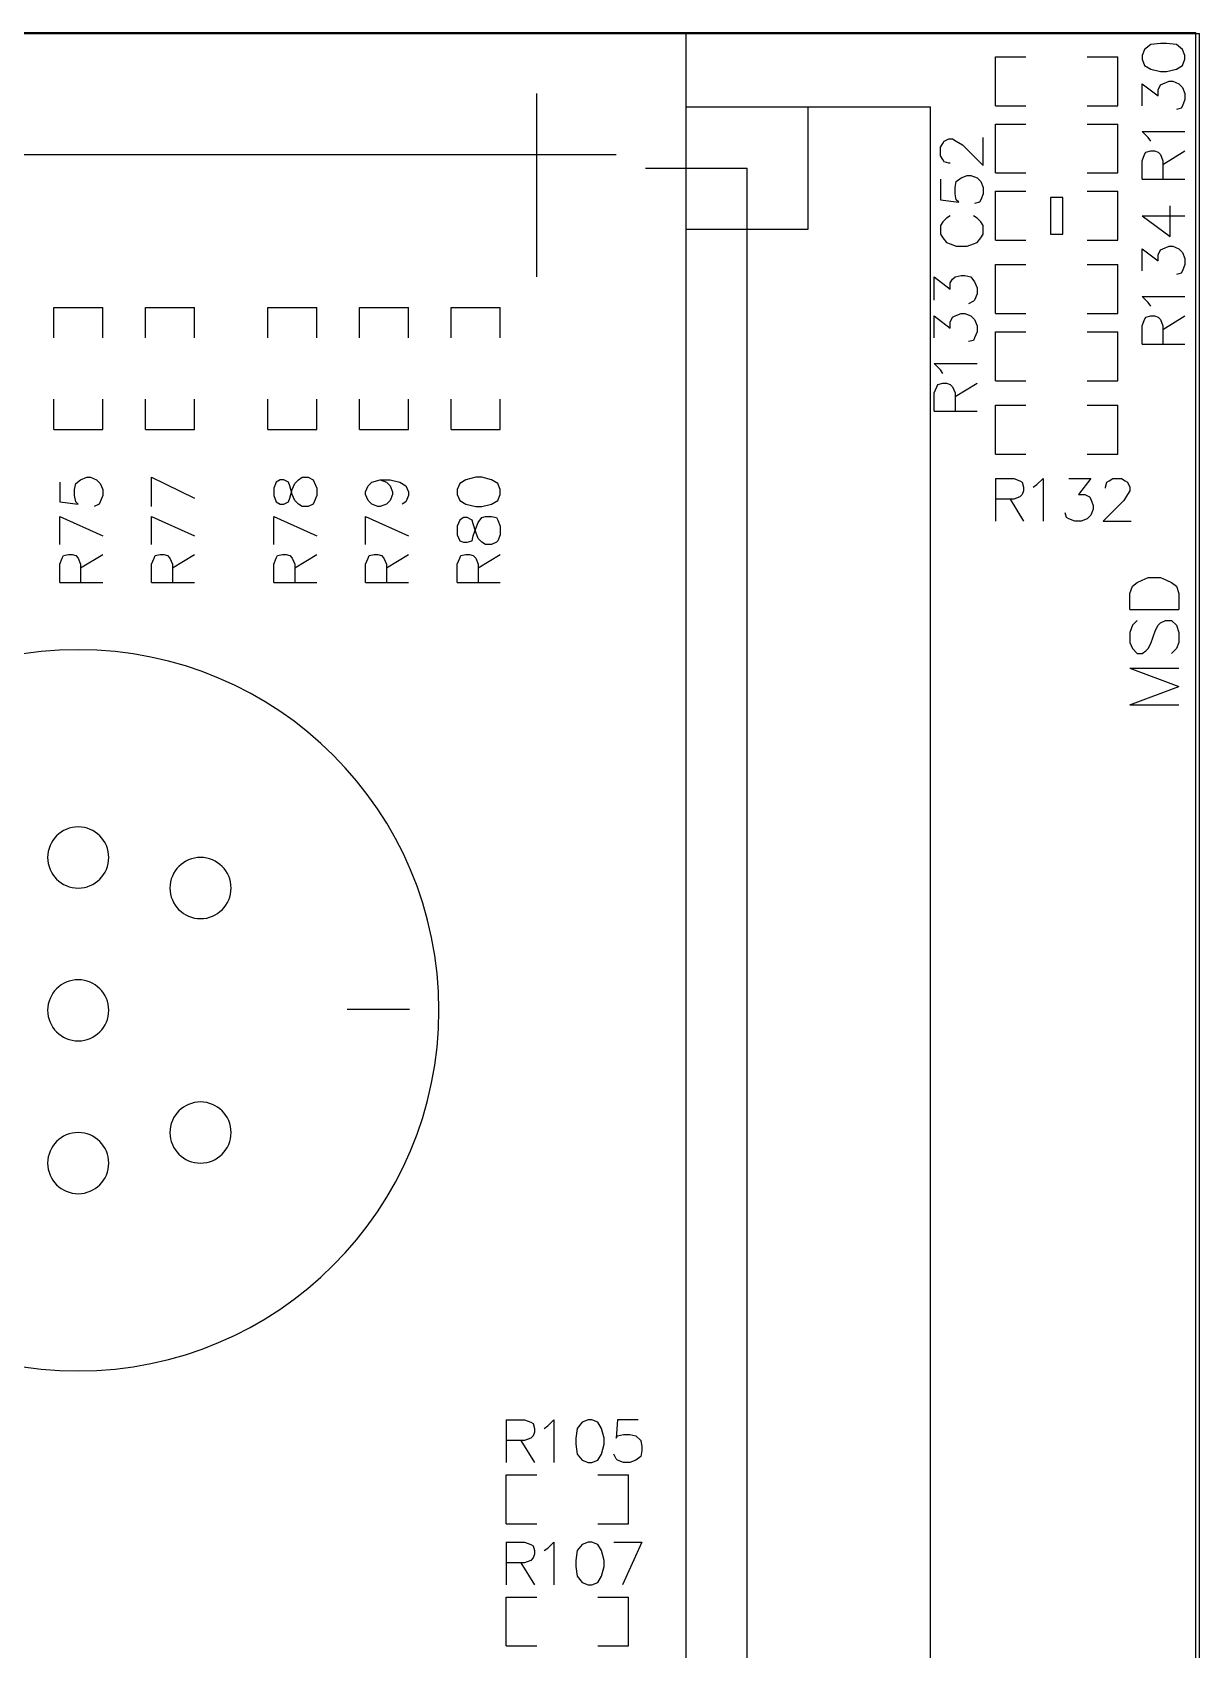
# Model space of a CAD drawing. Extents: x -0.24 to 4.91, y -0.23 to 6.58.
# Drawn here: x 2.662 to 3.617, y 0.977 to 2.3 of the extents above; entities that cross this region are included whole.
import ezdxf

# ---------------------------------------------------------------- set-up
doc = ezdxf.new("R2010")
doc.units = 0
doc.layers.get('0').update_dxf_attribs({"linetype": 'CONTINUOUS'})
doc.layers.add('mb672d', color=1, linetype='CONTINUOUS')

# ---------------------------------------------------------------- blocks, each defined once
blk = doc.blocks.new('D99')
blk.add_lwpolyline([(-0.005, -0.015), (0.005, -0.015), (0.005, 0.015), (-0.005, 0.015)], close=True)

msp = doc.modelspace()

# ---------------------------------------------------------------- linework, layer by layer
at = {"layer": 'mb672d', "color": 5}
for points in [[(0.306, 2.3), (3.614, 2.3)], [(0.312, 2.299), (3.617, 2.299)], [(3.197, 0.569), (3.197, 2.299)], [(3.57, 2.278), (3.572, 2.273), (3.577, 2.27), (3.585, 2.268), (3.59, 2.268), (3.598, 2.27), (3.603, 2.273), (3.605, 2.278), (3.605, 2.281), (3.603, 2.286), (3.598, 2.29), (3.59, 2.291), (3.585, 2.291), (3.577, 2.29), (3.572, 2.286), (3.57, 2.281), (3.57, 2.278)], [(3.614, 0.568), (3.614, 2.3)], [(3.617, 0.569), (3.617, 2.299)], [(3.45, 2.24), (3.45, 2.28), (3.475, 2.28)], [(3.525, 2.28), (3.55, 2.28)], [(3.55, 2.24), (3.55, 2.28)], [(3.075, 2.1), (3.075, 2.25)], [(3.57, 2.24), (3.57, 2.258), (3.583, 2.248), (3.583, 2.253), (3.585, 2.257), (3.587, 2.258), (3.592, 2.26), (3.595, 2.26), (3.6, 2.258), (3.603, 2.255), (3.605, 2.25), (3.605, 2.245), (3.603, 2.24), (3.602, 2.238), (3.598, 2.237)], [(3.197, 2.239), (3.397, 2.239)], [(3.197, 2.139), (3.297, 2.139), (3.297, 2.239)], [(3.397, 0.739), (3.397, 2.239)], [(3.45, 2.24), (3.475, 2.24)], [(3.525, 2.24), (3.55, 2.24)], [(3.45, 2.185), (3.45, 2.225), (3.475, 2.225)], [(3.525, 2.225), (3.55, 2.225)], [(3.55, 2.185), (3.55, 2.225)], [(3.413, 2.193), (3.412, 2.193), (3.408, 2.194), (3.407, 2.196), (3.405, 2.199), (3.405, 2.206), (3.407, 2.209), (3.408, 2.211), (3.412, 2.213), (3.415, 2.213), (3.418, 2.211), (3.423, 2.208), (3.44, 2.191), (3.44, 2.214)], [(3.577, 2.211), (3.575, 2.214), (3.57, 2.219), (3.605, 2.219)], [(2.3, 2.2), (3.14, 2.2)], [(3.57, 2.18), (3.57, 2.195), (3.572, 2.2), (3.573, 2.202), (3.577, 2.203), (3.58, 2.203), (3.583, 2.202), (3.585, 2.2), (3.587, 2.195), (3.587, 2.18)], [(3.587, 2.192), (3.605, 2.203)], [(3.164, 2.189), (3.247, 2.189)], [(3.247, 0.789), (3.247, 2.189)], [(3.405, 2.18), (3.405, 2.163), (3.42, 2.161), (3.418, 2.163), (3.417, 2.168), (3.417, 2.173), (3.418, 2.178), (3.422, 2.181), (3.427, 2.183), (3.43, 2.183), (3.435, 2.181), (3.438, 2.178), (3.44, 2.173), (3.44, 2.168), (3.438, 2.163), (3.437, 2.161), (3.433, 2.16)], [(3.45, 2.185), (3.475, 2.185)], [(3.525, 2.185), (3.55, 2.185)], [(3.45, 2.17), (3.475, 2.17)], [(3.45, 2.13), (3.45, 2.17)], [(3.525, 2.13), (3.55, 2.13), (3.55, 2.17)], [(3.525, 2.17), (3.55, 2.17)], [(3.57, 2.18), (3.605, 2.18)], [(3.57, 2.15), (3.593, 2.133), (3.593, 2.158)], [(3.413, 2.15), (3.41, 2.148), (3.407, 2.145), (3.405, 2.142), (3.405, 2.135), (3.407, 2.132), (3.41, 2.128), (3.413, 2.127), (3.418, 2.125), (3.427, 2.125), (3.432, 2.127), (3.435, 2.128), (3.438, 2.132), (3.44, 2.135), (3.44, 2.142), (3.438, 2.145), (3.435, 2.148), (3.432, 2.15)], [(3.57, 2.15), (3.605, 2.15)], [(3.45, 2.13), (3.475, 2.13)], [(3.57, 2.105), (3.57, 2.123), (3.583, 2.113), (3.583, 2.118), (3.585, 2.122), (3.587, 2.123), (3.592, 2.125), (3.595, 2.125), (3.6, 2.123), (3.603, 2.12), (3.605, 2.115), (3.605, 2.11), (3.603, 2.105), (3.602, 2.103), (3.598, 2.102)], [(3.45, 2.07), (3.45, 2.11), (3.475, 2.11)], [(3.525, 2.11), (3.55, 2.11)], [(3.55, 2.07), (3.55, 2.11)], [(3.4, 2.081), (3.4, 2.1), (3.413, 2.09), (3.413, 2.095), (3.415, 2.098), (3.417, 2.1), (3.422, 2.101), (3.425, 2.101), (3.43, 2.1), (3.433, 2.096), (3.435, 2.091), (3.435, 2.086), (3.433, 2.081), (3.432, 2.08), (3.428, 2.078)], [(3.577, 2.076), (3.575, 2.079), (3.57, 2.084), (3.605, 2.084)], [(2.68, 2.05), (2.68, 2.075), (2.72, 2.075)], [(2.72, 2.05), (2.72, 2.075)], [(2.755, 2.05), (2.755, 2.075), (2.795, 2.075)], [(2.795, 2.05), (2.795, 2.075)], [(2.855, 2.05), (2.855, 2.075), (2.895, 2.075)], [(2.895, 2.05), (2.895, 2.075)], [(2.93, 2.05), (2.93, 2.075), (2.97, 2.075)], [(2.97, 2.05), (2.97, 2.075)], [(3.005, 2.075), (3.045, 2.075)], [(3.005, 2.05), (3.005, 2.075)], [(3.045, 2.05), (3.045, 2.075)], [(3.4, 2.05), (3.4, 2.068), (3.413, 2.058), (3.413, 2.063), (3.415, 2.067), (3.417, 2.068), (3.422, 2.07), (3.425, 2.07), (3.43, 2.068), (3.433, 2.065), (3.435, 2.06), (3.435, 2.055), (3.433, 2.05), (3.432, 2.048), (3.428, 2.047)], [(3.45, 2.07), (3.475, 2.07)], [(3.525, 2.07), (3.55, 2.07)], [(3.57, 2.045), (3.57, 2.06), (3.572, 2.065), (3.573, 2.067), (3.577, 2.068), (3.58, 2.068), (3.583, 2.067), (3.585, 2.065), (3.587, 2.06), (3.587, 2.045)], [(3.587, 2.057), (3.605, 2.068)], [(3.45, 2.015), (3.45, 2.055), (3.475, 2.055)], [(3.525, 2.055), (3.55, 2.055)], [(3.55, 2.015), (3.55, 2.055)], [(3.57, 2.045), (3.605, 2.045)], [(3.407, 2.021), (3.405, 2.024), (3.4, 2.029), (3.435, 2.029)], [(3.4, 1.99), (3.4, 2.005), (3.402, 2.01), (3.403, 2.012), (3.407, 2.013), (3.41, 2.013), (3.413, 2.012), (3.415, 2.01), (3.417, 2.005), (3.417, 1.99)], [(3.417, 2.002), (3.435, 2.013)], [(3.45, 2.015), (3.475, 2.015)], [(3.525, 2.015), (3.55, 2.015)], [(2.68, 1.975), (2.68, 2)], [(2.72, 1.975), (2.72, 2)], [(2.755, 1.975), (2.755, 2)], [(2.795, 1.975), (2.795, 2)], [(2.855, 1.975), (2.855, 2)], [(2.895, 1.975), (2.895, 2)], [(2.93, 1.975), (2.93, 2)], [(2.97, 1.975), (2.97, 2)], [(3.005, 1.975), (3.005, 2)], [(3.005, 1.975), (3.045, 1.975), (3.045, 2)], [(3.4, 1.99), (3.435, 1.99)], [(3.45, 1.955), (3.45, 1.995), (3.475, 1.995)], [(3.525, 1.995), (3.55, 1.995)], [(3.55, 1.955), (3.55, 1.995)], [(2.68, 1.975), (2.72, 1.975)], [(2.755, 1.975), (2.795, 1.975)], [(2.855, 1.975), (2.895, 1.975)], [(2.93, 1.975), (2.97, 1.975)], [(3.45, 1.955), (3.475, 1.955)], [(3.525, 1.955), (3.55, 1.955)], [(2.685, 1.932), (2.685, 1.916), (2.7, 1.914), (2.698, 1.916), (2.697, 1.921), (2.697, 1.926), (2.698, 1.931), (2.702, 1.934), (2.707, 1.936), (2.71, 1.936), (2.715, 1.934), (2.718, 1.931), (2.72, 1.926), (2.72, 1.921), (2.718, 1.916), (2.717, 1.914), (2.713, 1.912)], [(2.76, 1.936), (2.795, 1.919)], [(2.76, 1.912), (2.76, 1.936)], [(2.86, 1.921), (2.862, 1.916), (2.865, 1.914), (2.868, 1.914), (2.872, 1.916), (2.873, 1.919), (2.875, 1.926), (2.877, 1.931), (2.88, 1.934), (2.883, 1.936), (2.888, 1.936), (2.892, 1.934), (2.893, 1.932), (2.895, 1.927), (2.895, 1.921), (2.893, 1.916), (2.892, 1.914), (2.888, 1.912), (2.883, 1.912), (2.88, 1.914), (2.877, 1.917), (2.875, 1.922), (2.873, 1.929), (2.872, 1.932), (2.868, 1.934), (2.865, 1.934), (2.862, 1.932), (2.86, 1.927), (2.86, 1.921)], [(2.947, 1.934), (2.952, 1.932), (2.955, 1.929), (2.957, 1.924), (2.957, 1.922), (2.955, 1.917), (2.952, 1.914), (2.947, 1.912), (2.945, 1.912), (2.94, 1.914), (2.937, 1.917), (2.935, 1.922), (2.935, 1.924), (2.937, 1.929), (2.94, 1.932), (2.947, 1.934), (2.955, 1.934), (2.963, 1.932), (2.968, 1.929), (2.97, 1.924), (2.97, 1.921), (2.968, 1.916), (2.965, 1.914)], [(3.01, 1.922), (3.012, 1.917), (3.017, 1.914), (3.025, 1.912), (3.03, 1.912), (3.038, 1.914), (3.043, 1.917), (3.045, 1.922), (3.045, 1.926), (3.043, 1.931), (3.038, 1.934), (3.03, 1.936), (3.025, 1.936), (3.017, 1.934), (3.012, 1.931), (3.01, 1.926), (3.01, 1.922)], [(3.45, 1.935), (3.45, 1.9)], [(3.45, 1.935), (3.465, 1.935), (3.47, 1.933), (3.472, 1.932), (3.473, 1.928), (3.473, 1.925), (3.472, 1.922), (3.47, 1.92), (3.465, 1.918), (3.45, 1.918)], [(3.481, 1.928), (3.484, 1.93), (3.489, 1.935), (3.489, 1.9)], [(3.51, 1.935), (3.528, 1.935), (3.518, 1.922), (3.523, 1.922), (3.527, 1.92), (3.528, 1.918), (3.53, 1.913), (3.53, 1.91), (3.528, 1.905), (3.525, 1.902), (3.52, 1.9), (3.515, 1.9), (3.51, 1.902), (3.508, 1.903), (3.507, 1.907)], [(3.54, 1.927), (3.54, 1.928), (3.541, 1.932), (3.543, 1.933), (3.546, 1.935), (3.553, 1.935), (3.556, 1.933), (3.558, 1.932), (3.56, 1.928), (3.56, 1.925), (3.558, 1.922), (3.555, 1.917), (3.538, 1.9), (3.561, 1.9)], [(3.462, 1.918), (3.473, 1.9)], [(2.685, 1.904), (2.72, 1.888)], [(2.685, 1.881), (2.685, 1.904)], [(2.76, 1.904), (2.795, 1.888)], [(2.76, 1.881), (2.76, 1.904)], [(2.86, 1.904), (2.895, 1.888)], [(2.86, 1.881), (2.86, 1.904)], [(2.935, 1.904), (2.97, 1.888)], [(2.935, 1.881), (2.935, 1.904)], [(3.01, 1.889), (3.012, 1.884), (3.015, 1.883), (3.018, 1.883), (3.022, 1.884), (3.023, 1.888), (3.025, 1.894), (3.027, 1.899), (3.03, 1.903), (3.033, 1.904), (3.038, 1.904), (3.042, 1.903), (3.043, 1.901), (3.045, 1.896), (3.045, 1.889), (3.043, 1.884), (3.042, 1.883), (3.038, 1.881), (3.033, 1.881), (3.03, 1.883), (3.027, 1.886), (3.025, 1.891), (3.023, 1.898), (3.022, 1.901), (3.018, 1.903), (3.015, 1.903), (3.012, 1.901), (3.01, 1.896), (3.01, 1.889)], [(2.685, 1.85), (2.685, 1.865), (2.687, 1.87), (2.688, 1.872), (2.692, 1.873), (2.695, 1.873), (2.698, 1.872), (2.7, 1.87), (2.702, 1.865), (2.702, 1.85)], [(2.702, 1.862), (2.72, 1.873)], [(2.76, 1.85), (2.76, 1.865), (2.762, 1.87), (2.763, 1.872), (2.767, 1.873), (2.77, 1.873), (2.773, 1.872), (2.775, 1.87), (2.777, 1.865), (2.777, 1.85)], [(2.777, 1.862), (2.795, 1.873)], [(2.86, 1.85), (2.86, 1.865), (2.862, 1.87), (2.863, 1.872), (2.867, 1.873), (2.87, 1.873), (2.873, 1.872), (2.875, 1.87), (2.877, 1.865), (2.877, 1.85)], [(2.877, 1.862), (2.895, 1.873)], [(2.935, 1.85), (2.935, 1.865), (2.937, 1.87), (2.938, 1.872), (2.942, 1.873), (2.945, 1.873), (2.948, 1.872), (2.95, 1.87), (2.952, 1.865), (2.952, 1.85)], [(2.952, 1.862), (2.97, 1.873)], [(3.01, 1.85), (3.01, 1.865), (3.012, 1.87), (3.013, 1.872), (3.017, 1.873), (3.02, 1.873), (3.023, 1.872), (3.025, 1.87), (3.027, 1.865), (3.027, 1.85)], [(3.027, 1.862), (3.045, 1.873)], [(3.56, 1.828), (3.56, 1.841), (3.562, 1.847), (3.566, 1.85), (3.57, 1.852), (3.575, 1.854), (3.585, 1.854), (3.59, 1.852), (3.594, 1.85), (3.598, 1.847), (3.6, 1.841), (3.6, 1.828)], [(2.685, 1.85), (2.72, 1.85)], [(2.76, 1.85), (2.795, 1.85)], [(2.86, 1.85), (2.895, 1.85)], [(2.935, 1.85), (2.97, 1.85)], [(3.01, 1.85), (3.045, 1.85)], [(3.56, 1.828), (3.6, 1.828)], [(3.566, 1.819), (3.562, 1.815), (3.56, 1.809), (3.56, 1.801), (3.562, 1.796), (3.566, 1.792), (3.57, 1.792), (3.573, 1.794), (3.575, 1.796), (3.577, 1.8), (3.581, 1.811), (3.583, 1.815), (3.585, 1.817), (3.589, 1.819), (3.594, 1.819), (3.598, 1.815), (3.6, 1.809), (3.6, 1.801), (3.598, 1.796), (3.594, 1.792)], [(3.56, 1.78), (3.6, 1.765)], [(3.56, 1.78), (3.6, 1.78)], [(3.56, 1.75), (3.6, 1.765)], [(3.56, 1.75), (3.6, 1.75)], [(2.92, 1.501), (2.971, 1.501)], [(3.05, 1.165), (3.05, 1.13)], [(3.05, 1.165), (3.065, 1.165), (3.07, 1.163), (3.072, 1.162), (3.073, 1.158), (3.073, 1.155), (3.072, 1.152), (3.07, 1.15), (3.065, 1.148), (3.05, 1.148)], [(3.081, 1.158), (3.084, 1.16), (3.089, 1.165), (3.089, 1.13)], [(3.117, 1.165), (3.112, 1.163), (3.108, 1.158), (3.107, 1.15), (3.107, 1.145), (3.108, 1.137), (3.112, 1.132), (3.117, 1.13), (3.12, 1.13), (3.125, 1.132), (3.128, 1.137), (3.13, 1.145), (3.13, 1.15), (3.128, 1.158), (3.125, 1.163), (3.12, 1.165), (3.117, 1.165)], [(3.158, 1.165), (3.141, 1.165), (3.14, 1.15), (3.141, 1.152), (3.146, 1.153), (3.151, 1.153), (3.156, 1.152), (3.16, 1.148), (3.161, 1.143), (3.161, 1.14), (3.16, 1.135), (3.156, 1.132), (3.151, 1.13), (3.146, 1.13), (3.141, 1.132), (3.14, 1.133), (3.138, 1.137)], [(3.062, 1.148), (3.073, 1.13)], [(3.05, 1.12), (3.075, 1.12)], [(3.05, 1.08), (3.05, 1.12)], [(3.125, 1.08), (3.15, 1.08), (3.15, 1.12)], [(3.125, 1.12), (3.15, 1.12)], [(3.05, 1.08), (3.075, 1.08)], [(3.05, 1.065), (3.05, 1.03)], [(3.05, 1.065), (3.065, 1.065), (3.07, 1.063), (3.072, 1.062), (3.073, 1.058), (3.073, 1.055), (3.072, 1.052), (3.07, 1.05), (3.065, 1.048), (3.05, 1.048)], [(3.081, 1.058), (3.084, 1.06), (3.089, 1.065), (3.089, 1.03)], [(3.117, 1.065), (3.112, 1.063), (3.108, 1.058), (3.107, 1.05), (3.107, 1.045), (3.108, 1.037), (3.112, 1.032), (3.117, 1.03), (3.12, 1.03), (3.125, 1.032), (3.128, 1.037), (3.13, 1.045), (3.13, 1.05), (3.128, 1.058), (3.125, 1.063), (3.12, 1.065), (3.117, 1.065)], [(3.138, 1.065), (3.161, 1.065)], [(3.161, 1.065), (3.145, 1.03)], [(3.062, 1.048), (3.073, 1.03)], [(3.05, 0.98), (3.05, 1.02), (3.075, 1.02)], [(3.125, 1.02), (3.15, 1.02)], [(3.15, 0.98), (3.15, 1.02)], [(3.05, 0.98), (3.075, 0.98)], [(3.125, 0.98), (3.15, 0.98)]]:
    msp.add_lwpolyline(points, dxfattribs=at)
for points in [[(2.995, 1.5), (2.995, 1.5), (2.995, 1.5, 1), (2.405, 1.5), (2.405, 1.5), (2.405, 1.5, 1), (2.995, 1.5), (2.995, 1.5)], [(2.725, 1.625), (2.725, 1.625), (2.725, 1.625, 1), (2.675, 1.625), (2.675, 1.625), (2.675, 1.625, 1), (2.725, 1.625), (2.725, 1.625)], [(2.825, 1.6), (2.825, 1.6), (2.825, 1.6, 1), (2.775, 1.6), (2.775, 1.6), (2.775, 1.6, 1), (2.825, 1.6), (2.825, 1.6)], [(2.725, 1.5), (2.725, 1.5), (2.725, 1.5, 1), (2.675, 1.5), (2.675, 1.5), (2.675, 1.5, 1), (2.725, 1.5), (2.725, 1.5)], [(2.825, 1.4), (2.825, 1.4), (2.825, 1.4, 1), (2.775, 1.4), (2.775, 1.4), (2.775, 1.4, 1), (2.825, 1.4), (2.825, 1.4)], [(2.725, 1.375), (2.725, 1.375), (2.725, 1.375, 1), (2.675, 1.375), (2.675, 1.375), (2.675, 1.375, 1), (2.725, 1.375), (2.725, 1.375)]]:
    msp.add_lwpolyline(points, format="xyb", dxfattribs=at)

# ---------------------------------------------------------------- block references
at = {"layer": 'mb672d'}
msp.add_blockref('D99', (3.5, 2.15), dxfattribs=at)

doc.saveas('drawing.dxf')
